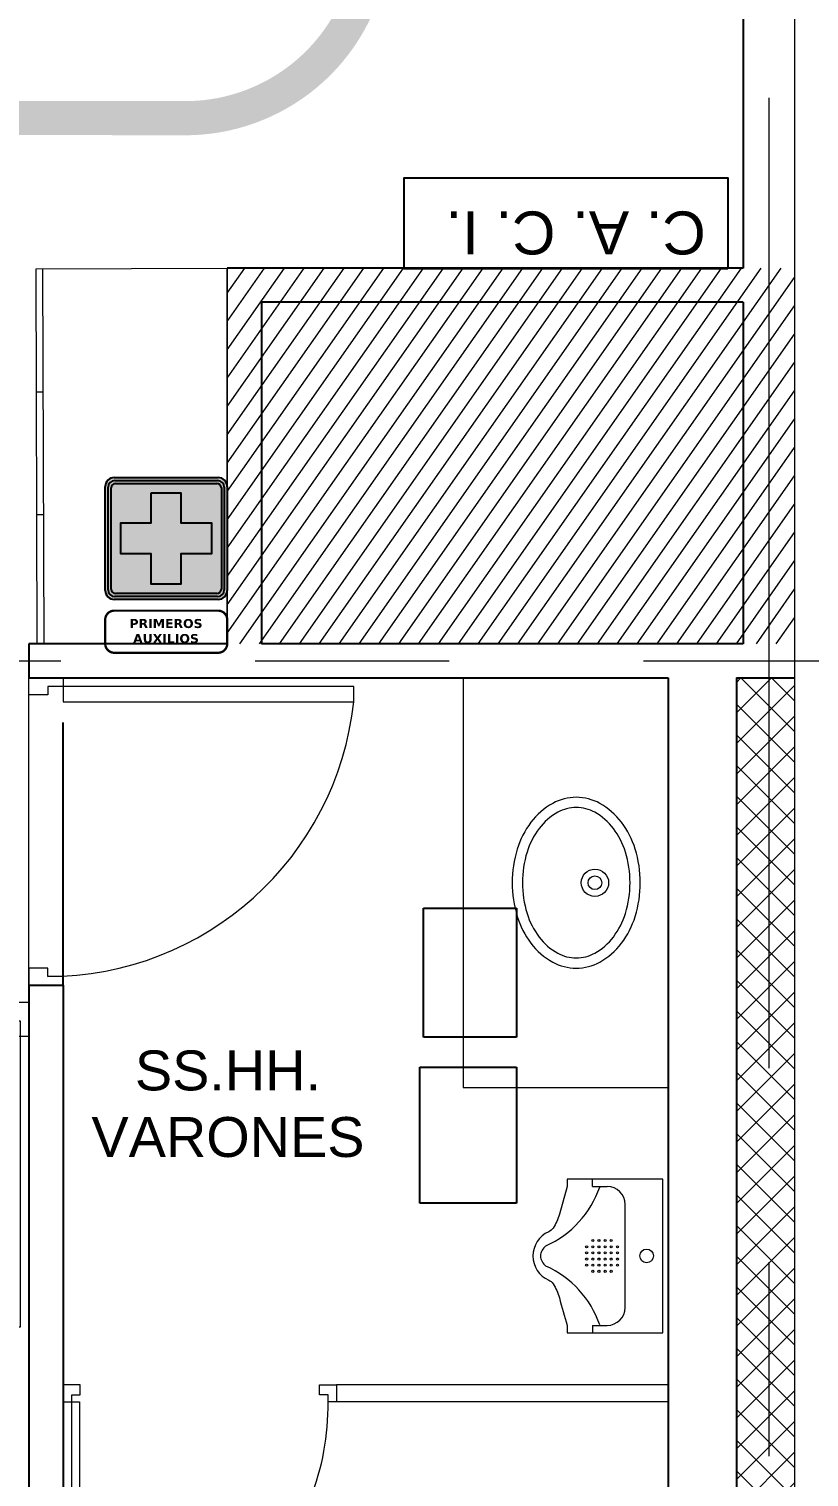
# Model space of a CAD drawing. Header units: millimetres. Extents: x 2107.8 to 2199.3, y 1778.1 to 1795.2.
# Drawn here: x 2182.21 to 2185.22, y 1783.1 to 1788.7 of the extents above; entities that cross this region are included whole.
import ezdxf

# ---------------------------------------------------------------- set-up
doc = ezdxf.new("R2010")
doc.units = ezdxf.units.MM
doc.linetypes.add('CENTRO', pattern=[2, 1.25, -0.25, 0.25, -0.25])
doc.linetypes.add('DASHED', pattern=[19.049999999999997, 12.7, -6.35])
doc.layers.get('0').update_dxf_attribs({"true_color": 0xf7f7f7})
doc.layers.add('0-Simb Color 255-255-214', color=7, linetype='Continuous', true_color=0xffffd6)
for name, color, linetype, lineweight in [('A_MAMPARAS_PUERTAS', 251, 'Continuous', 5), ('AR_EJES', 8, 'CENTRO', 5), ('MOBILIARIOS', 7, 'Continuous', 5), ('TEXTURAS', 253, 'Continuous', 0)]:
    doc.layers.add(name, color=color, linetype=linetype, lineweight=lineweight)
for name, color, linetype in [('AR_HATCH MUROS', 8, 'Continuous'), ('AR_MOBI SQUADRA', 8, 'Continuous'), ('CAPA2', 104, 'Continuous'), ('CARP-2', 2, 'Continuous'), ('hatch', 8, 'Continuous'), ('Ruta de evacuacion 2', 10, 'Continuous'), ('SEGURIDAD', 12, 'Continuous'), ('TABIQUES_General', 3, 'Continuous'), ('TET-TITULOS', 2, 'Continuous')]:
    doc.layers.add(name, color=color, linetype=linetype)
doc.styles.add('nvk-ambientes', font='swissel.ttf')
doc.styles.get("Standard").update_dxf_attribs({"font": 'arial.ttf'})
doc.styles.add('TEXTO-100', font='arial.ttf', dxfattribs={"height": 0.15})
picture_1 = doc.add_image_def('image2.png', size_in_pixel=(403, 569))
picture_2 = doc.add_image_def('image4.png', size_in_pixel=(334, 463))

# ---------------------------------------------------------------- blocks, each defined once
blk = doc.blocks.new('A$C315A2A83')
at = {"layer": 'A_MAMPARAS_PUERTAS', "color": 251, "lineweight": 0}
for points in [[(0.1001035234548908, 0.8750001739967956), (0.05510352345481806, 0.8750001739967956), (0.05510352345481806, 0.8500001739969321), (-4.761350282933563e-07, 0.8500001739969321), (-4.761350282933563e-07, 0.9000001739968866), (0.1001035234548908, 0.9000001739968866)], [(0.9501035234547999, 0.8300001739969503), (0.9501035234547999, 0.875000173997023), (0.1001035234548908, 0.8750001739967956), (0.1001035234548908, 0.8300001739967229)], [(0.1001035234548908, 0.02500017399665921), (0.05510352345481806, 0.02500017399665921), (0.05510352345481806, 0.05000017399675016), (-4.761350282933563e-07, 0.05000017399675016), (-4.761350282933563e-07, 1.739967956382316e-07), (0.1001035234548908, 1.739967956382316e-07)]]:
    blk.add_lwpolyline(points, close=True, dxfattribs=at)
blk.add_arc((0.05429313398053637, 0.9259322219211299), 0.9009324123975565, 270.0515376095437, 353.8875086987646, dxfattribs=at)
blk = doc.blocks.new('SAPLS512')
at = {"color": 251, "lineweight": 0}
for p, q in [((0.1506411241705337, -0.1100000000000136), (-0.1506411241705337, -0.1100000000000136)), ((-0.2033055176204215, -0.205518001695367), (-0.2033055176204215, -0.1626643934498873)), ((0.2033055176204144, -0.205518001695367), (0.2033055176204144, -0.1626643934498873)), ((-0.2033055176204215, -0.205518001695367), (-0.2250000000000014, -0.205518001695367)), ((0.2033055176204144, -0.205518001695367), (0.2249999999999943, -0.205518001695367))]:
    blk.add_line(p, q, dxfattribs=at)
blk.add_lwpolyline([(0.2033055176204144, -0.2800000000000011), (0.2249999999999943, -0.2800000000000011), (0.2249999999999943, 0), (-0.2250000000000014, 0), (-0.2249999999999943, -0.2800000000000011), (-0.2033534497152232, -0.2800000000000011), (-0.1223965352181935, -0.3026120465328219, -0.08758359942761207), (-0.08134043937796775, -0.3211101035987625, -0.1404722076432753), (-0.0707718263738144, -0.3338207735120093, 0.6525086161274258), (0.0707718263738073, -0.3338207735120164, -0.1404722076434387), (0.08134043937796065, -0.3211101035987625, -0.08758359942760133), (0.1223965352181864, -0.3026120465328219, 0.0119642334924325)], format="xyb", close=True, dxfattribs=at)
for centre, radius in [((0, -0.04718568237281318), 0.02), ((-0.04500000000000171, -0.1507570167951542), 0.003000000000000114), ((-0.04500000000000171, -0.1687570167951549), 0.003000000000000114), ((-0.02700000000000102, -0.1327570167951535), 0.003000000000000114), ((-0.02700000000000102, -0.1507570167951542), 0.003000000000000114), ((-0.02700000000000102, -0.1687570167951549), 0.003000000000000114), ((-0.009000000000000341, -0.1327570167951535), 0.003000000000000114), ((-0.009000000000000341, -0.1507570167951542), 0.003000000000000114), ((-0.009000000000000341, -0.1687570167951549), 0.003000000000000114), ((0.009000000000000341, -0.1327570167951535), 0.003000000000000114), ((0.009000000000000341, -0.1507570167951542), 0.003000000000000114), ((0.009000000000000341, -0.1687570167951549), 0.003000000000000114), ((0.02700000000000102, -0.1327570167951535), 0.003000000000000114), ((0.02700000000000102, -0.1507570167951542), 0.003000000000000114), ((0.02700000000000102, -0.1687570167951549), 0.003000000000000114), ((0.04500000000000171, -0.1507570167951542), 0.003000000000000114), ((0.04500000000000171, -0.1687570167951549), 0.003000000000000114), ((-0.04500000000000171, -0.1867570167951556), 0.003000000000000114), ((-0.04500000000000171, -0.2047570167951562), 0.003000000000000114), ((-0.02700000000000102, -0.1867570167951556), 0.003000000000000114), ((-0.02700000000000102, -0.2047570167951562), 0.003000000000000114), ((-0.009000000000000341, -0.1867570167951556), 0.003000000000000114), ((-0.009000000000000341, -0.2047570167951562), 0.003000000000000114), ((0.009000000000000341, -0.1867570167951556), 0.003000000000000114), ((0.009000000000000341, -0.2047570167951562), 0.003000000000000114), ((0.02700000000000102, -0.1867570167951556), 0.003000000000000114), ((0.02700000000000102, -0.2047570167951562), 0.003000000000000114), ((0.04500000000000171, -0.1867570167951556), 0.003000000000000114), ((0.04500000000000171, -0.2047570167951562), 0.003000000000000114), ((-0.02700000000000102, -0.2227570167951569), 0.003000000000000114), ((-0.009000000000000341, -0.2227570167951569), 0.003000000000000114), ((0.009000000000000341, -0.2227570167951569), 0.003000000000000114), ((0.02700000000000102, -0.2227570167951569), 0.003000000000000114)]:
    blk.add_circle(centre, radius, dxfattribs=at)
for centre, radius, start, end in [((-0.1506411241705337, -0.1626643934498873), 0.05266439344988211, 90, 180), ((0.1506411241705337, -0.1626643934498873), 0.05266439344988211, 0, 90), ((-0.2992840212856294, -0.4638335592795926), 0.296098221252578, 24.35024025853991, 70.78667377920237), ((0.2992840212856294, -0.4638335592795926), 0.2960982212525783, 109.2133262207972, 155.6497597414601), ((0.002312723507742476, -0.3190769159207889), 0.03908581858093169, 215.4534447077071, 266.6078044352933), ((-0.002312723507742476, -0.3190769159207889), 0.03908581858093169, 273.3921955647067, 324.5465552922929)]:
    blk.add_arc(centre, radius, start, end, dxfattribs=at)
blk = doc.blocks.new('A$C50285F30')
at = {"color": 251, "lineweight": 0}
blk.add_arc((0.03640587562631481, 0.7386336564823068), 0.7386813309254605, 270.8605284123929, 0.8816598373869687, dxfattribs=at)
at = {"layer": 'CARP-2', "color": 251, "lineweight": 0}
for points in [[(0.02499975341197569, 0.7499999380152076), (0.02499975341197569, 0.7699479382201844), (0.04999975341206664, 0.7699479382201844), (0.04999975341206664, 0.7999999380149347), (-2.465881152602378e-07, 0.7999999380149347), (-2.465881152602378e-07, 0.7499999380152076)], [(0.7749997534119757, 0.7499999380152076), (0.7749997534119757, 0.7699479382201844), (0.7499997534118847, 0.7699479382201844), (0.7499997534118847, 0.7999999380149347), (0.7999997534120666, 0.7999999380149347), (0.7999997534120666, 0.7499999380152076)], [(0.04749975341155732, -6.198479240993038e-08), (0.02499975341197569, -6.198479240993038e-08), (0.02499975341197569, 0.7499999380152076), (0.04749975341201207, 0.7499999380152076)]]:
    blk.add_lwpolyline(points, close=True, dxfattribs=at)
blk = doc.blocks.new('SAPLS501')
at = {"color": 251, "lineweight": 0}
for points in [[(0, -0.1005673471083952, 0.07537344903932827), (-0.09867431821373174, -0.11552718367669, 0.08573328711956744), (-0.1769534719919292, -0.1554848256359165, 0.1060843289477044), (-0.2325021243595913, -0.2192815635788037, 0.1269298354248012), (-0.2502499999999976, -0.2880673471083952, 0.1269298354248071), (-0.2325021243595913, -0.3568531306379867, 0.1060843289477036), (-0.1769534719919292, -0.4206498685808739, 0.08573328711956761), (-0.09867431821373174, -0.4606075105401004, 0.07537344903933109), (0, -0.4755673471083952, 0.07537344903932854), (0.09867431821373884, -0.4606075105401004, 0.08573328711956285), (0.1769534719919346, -0.4206498685808739, 0.1060843289477047), (0.2325021243595931, -0.3568531306379938, 0.1269298354248172), (0.2502500000000012, -0.2880673471083952, 0.1269298354248121), (0.2325021243595931, -0.2192815635787966, 0.1060843289476958), (0.1769534719919346, -0.1554848256359165, 0.08573328711956296), (0.09867431821373884, -0.11552718367669, 0.07537344903933)], [(0, -0.1305673471083963, 0.07537344903932752), (-0.08978221124102959, -0.144179067272475, 0.08573328711956592), (-0.1589649866934693, -0.1794934573476041, 0.106084328947705), (-0.2062471622265747, -0.2337962789874553, 0.1269298354248007), (-0.2202500000000001, -0.2880673471084094, 0.126929835424808), (-0.2062471622265747, -0.3423384152293494, 0.1060843289477036), (-0.1589649866934693, -0.3966412368692005, 0.08573328711956575), (-0.08978221124102248, -0.4319556269443297, 0.07537344903933083), (0, -0.4455673471084083, 0.07537344903932935), (0.08978221124102959, -0.4319556269443297, 0.08573328711956257), (0.1589649866934693, -0.3966412368692005, 0.106084328947704), (0.2062471622265747, -0.3423384152293494, 0.1269298354248172), (0.2202500000000001, -0.2880673471084094, 0.1269298354248129), (0.2062471622265747, -0.2337962789874553, 0.1060843289476961), (0.1589649866934693, -0.1794934573476041, 0.08573328711956263), (0.08978221124102959, -0.144179067272475, 0.07537344903932947)]]:
    blk.add_lwpolyline(points, format="xyb", close=True, dxfattribs=at)
for radius in [0.04000000000000002, 0.02000000000000002]:
    blk.add_circle((0, -0.2333280321565923), radius, dxfattribs=at)
blk = doc.blocks.new('r4tgrt')
h = blk.add_hatch(color=10)
h.paths.add_polyline_path([(-0.2683731810573136, 0.9015317824016399, 0.4142135623730951), (-0.303811689222676, 0.8660932742362775), (-0.303811689222676, 0.3293469121215931, 0.4142135623730983), (-0.2683731810573126, 0.2939084039562312), (0.2683731810573708, 0.2939084039562311, 0.4142135623730919), (0.3038116892227328, 0.3293469121215935), (0.3038116892227328, 0.8660932742362779, 0.4142135623730916), (0.2683731810573704, 0.9015317824016399)])
h.paths.add_polyline_path([(-0.2647262796637335, 0.8860720449529106, 0.4142135623730951), (-0.2883519517739751, 0.862446372842669), (-0.2883519517739751, 0.332993813515173, 0.414213562373096), (-0.2647262796637329, 0.309368141404932), (0.2647262796637632, 0.3093681414049604, 0.4142135623730634), (0.2883519517740035, 0.3329938135152006), (0.2883519517740035, 0.8624463728426683, 0.4142135623731033), (0.2647262796637619, 0.8860720449529106)], flags=16)
h.paths.add_polyline_path([(0.07906587162125334, 0.8358602513674214), (0.07906587162125332, 0.6773086630103791), (0.2378126863490024, 0.6773086630103791), (0.2378126863490024, 0.518757074653351), (0.07906587162125334, 0.518757074653351), (0.07906587162125332, 0.3602054862963087), (-0.07968094310649576, 0.3602054862963087), (-0.07968094310649576, 0.518757074653351), (-0.2384277578342448, 0.518757074653351), (-0.2384277578342448, 0.6773086630103791), (-0.07968094310649576, 0.6773086630103791), (-0.07968094310649576, 0.8358602513674214)], flags=0)
blk.add_hatch(color=256).paths.add_polyline_path([(0.2378126863490024, 0.6773086630103791), (0.07906587162125334, 0.6773086630103791), (0.07906587162125334, 0.8358602513674214), (-0.07968094310649573, 0.8358602513674214), (-0.07968094310649573, 0.6773086630103791), (-0.2384277578342449, 0.6773086630103791), (-0.2384277578342448, 0.518757074653351), (-0.07968094310649573, 0.518757074653351), (-0.07968094310649579, 0.3602054862963087), (0.07906587162125334, 0.3602054862963087), (0.07906587162125334, 0.518757074653351), (0.2378126863490024, 0.518757074653351)])
at = {"layer": '0-Simb Color 255-255-214'}
h = blk.add_hatch(color=256, dxfattribs=at)
h.paths.add_polyline_path([(-0.271695229267749, 0.9166666666671961, 0.4142135623730951), (-0.3189465734882322, 0.8694153224467129), (-0.3189465734882322, 0.3260248639111581, 0.4142135623730951), (-0.271695229267749, 0.278773519690675), (0.2716952292678058, 0.2787735196906749, 0.4142135623730958), (0.3189465734882891, 0.326024863911158), (0.3189465734882891, 0.8694153224467128, 0.4142135623730958), (0.2716952292678059, 0.9166666666671961)])
h.paths.add_polyline_path([(0.2683731810573704, 0.9015317824016399, -0.4142135623730951), (0.3038116892227328, 0.8660932742362775), (0.3038116892227328, 0.3293469121215931, -0.4142135623730827), (0.2683731810573713, 0.2939084039562312), (-0.268373181057313, 0.2939084039562311, -0.4142135623730996), (-0.303811689222676, 0.3293469121215935), (-0.303811689222676, 0.8660932742362779, -0.4142135623730916), (-0.2683731810573136, 0.9015317824016399)], flags=16)
h.paths.add_polyline_path([(0.2647262796637619, 0.8860720449529106, -0.4142135623731107), (0.2883519517740035, 0.8624463728426678), (0.2883519517740035, 0.3329938135152014, -0.4142135623730803), (0.2647262796637626, 0.3093681414049604), (-0.2647262796637329, 0.309368141404932, -0.4142135623731033), (-0.2883519517739751, 0.3329938135151735), (-0.2883519517739751, 0.8624463728426697, -0.4142135623730874), (-0.2647262796637335, 0.8860720449529106)], flags=0)
h.paths.add_polyline_path([(0.07906587162125334, 0.8358602513674214), (0.07906587162125335, 0.6773086630103791), (0.2378126863490024, 0.6773086630103791), (0.2378126863490024, 0.518757074653351), (0.07906587162125335, 0.518757074653351), (0.07906587162125335, 0.3602054862963087), (-0.07968094310649576, 0.3602054862963087), (-0.07968094310649576, 0.518757074653351), (-0.2384277578342448, 0.518757074653351), (-0.2384277578342449, 0.6773086630103791), (-0.07968094310649576, 0.6773086630103791), (-0.07968094310649576, 0.8358602513674214)], flags=0)
at = {"layer": 'CAPA2'}
h = blk.add_hatch(color=256, dxfattribs=at)
h.paths.add_polyline_path([(-0.2647262796637335, 0.8860720449529106, 0.4142135623730951), (-0.2883519517739751, 0.862446372842669), (-0.2883519517739751, 0.3329938135151729, 0.4142135623730936), (-0.2647262796637329, 0.3093681414049321), (0.2647262796637632, 0.3093681414049604, 0.4142135623730639), (0.2883519517740035, 0.3329938135152007), (0.2883519517740035, 0.8624463728426683, 0.4142135623731033), (0.2647262796637619, 0.8860720449529106)])
h.paths.add_polyline_path([(0.07906587162125331, 0.6773086630103791), (0.2378126863490024, 0.6773086630103791), (0.2378126863490024, 0.518757074653351), (0.07906587162125334, 0.518757074653351), (0.07906587162125334, 0.3602054862963087), (-0.07968094310649576, 0.3602054862963087), (-0.07968094310649576, 0.518757074653351), (-0.2384277578342449, 0.518757074653351), (-0.2384277578342449, 0.6773086630103791), (-0.07968094310649576, 0.6773086630103791), (-0.07968094310649576, 0.8358602513674214), (0.07906587162125334, 0.8358602513674214)], flags=16)
for p, q in [((-0.271695229267749, 0.9166666666671972), (0.2716952292678059, 0.9166666666671972)), ((-0.3189465734882333, 0.326024863911158), (-0.3189465734882333, 0.8694153224467129)), ((-0.3038116892226697, 0.3293469121215935), (-0.3038116892226697, 0.8660932742362775)), ((-0.2883519517739614, 0.3329938135151735), (-0.2883519517739614, 0.862446372842669)), ((-0.2683731810573136, 0.9015317824016336), (0.2683731810573704, 0.9015317824016336)), ((-0.2647262796637335, 0.8860720449529111), (0.2647262796637619, 0.8860720449529111)), ((0.2883519517740183, 0.862446372842669), (0.2883519517739899, 0.332993813515202)), ((0.3038116892227265, 0.8660932742362775), (0.3038116892227265, 0.3293469121215935)), ((0.3189465734882901, 0.8694153224467129), (0.3189465734882901, 0.326024863911158)), ((0.2647262796637619, 0.3093681414049598), (-0.2647262796637335, 0.3093681414049456)), ((0.2716952292678059, 0.2787735196906738), (-0.271695229267749, 0.2787735196906738)), ((0.2683731810573704, 0.2939084039562374), (-0.2683731810573136, 0.2939084039562232))]:
    blk.add_line(p, q)
blk.add_lwpolyline([(-0.07968094310649576, 0.8358602513674214), (-0.07968094310649576, 0.6773086630103791), (-0.2384277578342449, 0.6773086630103791), (-0.2384277578342449, 0.518757074653351), (-0.07968094310649576, 0.518757074653351), (-0.07968094310649576, 0.3602054862963087), (0.07906587162125334, 0.3602054862963087), (0.07906587162125334, 0.518757074653351), (0.2378126863490024, 0.518757074653351), (0.2378126863490024, 0.6773086630103791), (0.07906587162125334, 0.6773086630103791), (0.07906587162125334, 0.8358602513674214)], close=True)
for centre, radius, start, end in [((-0.271695229267749, 0.8694153224467129), 0.04725134422048321, 90, 180), ((0.2716952292678059, 0.8694153224467129), 0.04725134422048321, 0, 90), ((-0.2683731810573136, 0.8660932742362775), 0.0354385081653624, 90, 180), ((-0.2647262796637335, 0.862446372842669), 0.0236256721102416, 90, 180), ((0.2647262796637619, 0.862446372842669), 0.0236256721102416, 0, 90), ((0.2683731810573704, 0.8660932742362775), 0.0354385081653624, 0, 90), ((-0.271695229267749, 0.326024863911158), 0.04725134422048321, 180, 270), ((-0.2683731810573136, 0.3293469121215935), 0.0354385081653624, 180, 270), ((-0.2647262796637335, 0.3329938135151735), 0.0236256721102416, 180, 270), ((0.2647262796637619, 0.332993813515202), 0.0236256721102416, 270, 0), ((0.2683731810573704, 0.3293469121215935), 0.0354385081653624, 270, 0), ((0.2716952292678059, 0.326024863911158), 0.04725134422048321, 270, 0)]:
    blk.add_arc(centre, radius, start, end)
blk.add_lwpolyline([(-0.07968094310649576, 0.8358602513674214), (-0.07968094310649576, 0.6773086630103791), (-0.2384277578342449, 0.6773086630103791), (-0.2384277578342449, 0.518757074653351)], dxfattribs=at)
at = {"layer": 'hatch', "color": 10, "const_width": 0.012}
blk.add_lwpolyline([(-0.2716465734882547, 0.2202775000302495), (0.2716465734882547, 0.2202775000302495, -0.414213562373095), (0.3189465734882617, 0.1729775000302425), (0.3189465734882617, 0.047300000000007, -0.414213562373095), (0.2716465734882547, 0), (-0.2716465734882547, 0, -0.414213562373095), (-0.3189465734882617, 0.047300000000007), (-0.3189465734882617, 0.1729775000302425, -0.414213562373095)], format="xyb", close=True, dxfattribs=at)
at = {"color": 7, "insert": (-0.001161883955177245, 0.176715599642705), "char_height": 0.04725134422048321, "width": 0.5768207845715487, "attachment_point": 2}
blk.add_mtext('\\fVerdana|b1|i0|c0|p34;PRIMEROS\\PAUXILIOS', dxfattribs=at)

msp = doc.modelspace()

# ---------------------------------------------------------------- hatches: boundary and pattern name
at = {"layer": 'AR_HATCH MUROS', "lineweight": 0}
h = msp.add_hatch(dxfattribs=at)
h.set_pattern_fill('ANSI37', color=256, scale=0.02639888719883869, style=0)
h.set_pattern_definition([(45, (-614.1102955042502, -573.5955682492406), (-0.05926719208919633, 0.05926719208919634), []), (135, (-614.1102955042502, -573.5955682492406), (-0.05926719208919634, -0.05926719208919633), [])])
h.paths.add_polyline_path([(2185.068776137447, 1786.187179172457), (2184.943599185804, 1786.187179172457), (2184.943599185804, 1782.161348874634), (2185.068776137447, 1782.161348874634)])
h.paths.add_polyline_path([(2185.167989726994, 1786.187179172457), (2185.068776137447, 1786.187179172457), (2185.068776137447, 1782.161348874634), (2185.167989726994, 1782.161348874634)])
at = {"layer": 'Ruta de evacuacion 2', "ltscale": 0.5}
h = msp.add_hatch(color=1, dxfattribs=at)
h.dxf.hatch_style = 1
h.paths.add_polyline_path([(2182.813814623699, 1788.416571918415), (2181.547092360855, 1788.41844232232), (2181.546897462061, 1788.286448030217), (2182.813619724906, 1788.284577626311, 0.3024778194245623), (2183.545050627884, 1788.770064590941), (2183.840394524915, 1789.473794469587), (2183.900355980802, 1789.446221718703), (2183.913348216829, 1789.694202130358), (2183.663501395424, 1789.5610748585), (2183.718684273211, 1789.524874267586), (2183.423340376181, 1788.82114438894, -0.3024778194246115)])
at = {"layer": 'TEXTURAS', "lineweight": 0}
h = msp.add_hatch(dxfattribs=at)
h.set_pattern_fill('LINE', color=251, scale=0.01979916539912903, angle=55)
h.set_pattern_definition([(55, (-620.516017986849, -573.5955682492406), (-0.0514938226278219, 0.03605636277523463), [])])
h.paths.add_polyline_path([(2185.167989726994, 1787.771112404387), (2182.97688208949, 1787.771112404387), (2182.97688208949, 1786.319173608452), (2185.167989726994, 1786.319173608452)])

# ---------------------------------------------------------------- linework, layer by layer
at = {"color": 7}
for p, q in [((2184.969998073002, 1790.015017816288), (2184.969998073002, 1787.771112404387)), ((2184.969998073002, 1787.771112404387), (2182.97688208949, 1787.771112404387)), ((2184.969998073002, 1787.639117968393), (2183.108876525484, 1787.639117968393)), ((2183.108876525484, 1787.639117968393), (2183.108876525484, 1786.319173608451)), ((2184.969998073002, 1787.639117968393), (2184.969998073002, 1786.319173608452)), ((2182.976882089489, 1786.319173608451), (2182.211314360724, 1786.319173608451)), ((2182.211314360724, 1786.319173608451), (2182.211314360724, 1786.187179172457)), ((2184.969998073002, 1786.319173608452), (2183.108876525484, 1786.319173608452)), ((2182.211314360724, 1786.187179172457), (2184.679610313815, 1786.187179172457)), ((2184.679610313815, 1786.187179172457), (2184.679610313815, 1782.161348874634)), ((2184.943599185804, 1786.187179172457), (2185.167989726994, 1786.187179172457)), ((2184.943599185804, 1786.187179172457), (2184.943599185804, 1782.161348874634)), ((2182.211314360724, 1784.999229248509), (2182.343308796718, 1784.999229248509)), ((2182.211314360724, 1784.999229248509), (2182.211314360724, 1782.161348874634)), ((2182.343308796718, 1784.999229248509), (2182.343308796718, 1782.163444552556))]:
    msp.add_line(p, q, dxfattribs=at)
at = {"color": 7, "linetype": 'DASHED', "ltscale": 0.08}
for p, q in [((2180.851771669984, 1786.319173608451), (2182.211314360724, 1786.319173608451)), ((2180.851771669984, 1786.187179172457), (2182.211314360724, 1786.187179172457)), ((2182.343446070391, 1784.999229248509), (2182.343446070391, 1786.187179172457)), ((2181.023364436776, 1784.801100320845), (2182.211314360724, 1784.801100320845))]:
    msp.add_line(p, q, dxfattribs=at)
at = {"layer": 'AR_EJES', "ltscale": 3}
for p, q in [((2185.068776137447, 1794.429002889495), (2185.068776137447, 1780.565759126719)), ((2172.584270201628, 1786.253176390454), (2187.57524821788, 1786.253176390454))]:
    msp.add_line(p, q, dxfattribs=at)
at = {"layer": 'AR_MOBI SQUADRA', "color": 7, "lineweight": 0}
for p, q in [((2184.679610313815, 1783.454894347377), (2183.399264284671, 1783.454894347377)), ((2183.399264284671, 1783.454894347377), (2183.399264284671, 1783.38889712938)), ((2184.679610313815, 1783.38889712938), (2183.399264284671, 1783.38889712938))]:
    msp.add_line(p, q, dxfattribs=at)
at = {"layer": 'MOBILIARIOS', "lineweight": 5}
for p, q in [((2182.264120439965, 1787.767177154472), (2182.268117717604, 1786.319173608451)), ((2182.265432190227, 1787.291998995462), (2182.239033403614, 1787.291926120447)), ((2182.266743940488, 1786.816820836451), (2182.240345153876, 1786.816747961437))]:
    msp.add_line(p, q, dxfattribs=at)
for points in [[(2182.97688208949, 1786.319173608451), (2182.976887678481, 1787.769144779864), (2182.237721653354, 1787.767104279458), (2182.241718729818, 1786.319173608451), (2182.97688208949, 1786.319173608451)], [(2184.679610313815, 1786.187179172457), (2183.88764369785, 1786.187179172457), (2183.88764369785, 1784.603245940527), (2184.679610313815, 1784.603245940527), (2184.679610313815, 1786.187179172457)]]:
    msp.add_lwpolyline(points, dxfattribs=at)
at = {"layer": 'SEGURIDAD', "elevation": 1.180934485773337e-09}
msp.add_lwpolyline([(2184.910422365911, 1787.768688763612), (2183.660755343993, 1787.768688763612), (2183.660755343993, 1788.120547369226), (2184.910422365911, 1788.120547369226)], close=True, dxfattribs=at)
at = {"layer": 'TEXTURAS', "color": 251, "lineweight": 0}
for p, q in [((2185.167989726994, 1790.015017816288), (2185.167989726994, 1781.963357220642)), ((2182.211314360724, 1784.999229248509), (2182.211314360724, 1786.187179172457)), ((2181.023364436775, 1784.933232030512), (2182.211314360724, 1784.933232030512))]:
    msp.add_line(p, q, dxfattribs=at)
at = {"layer": 'TEXTURAS', "color": 7, "lineweight": 5}
msp.add_line((2182.97688208949, 1787.771112404387), (2182.97688208949, 1786.319173608451), dxfattribs=at)

# ---------------------------------------------------------------- block references
at = {"color": 7, "xscale": 1.319944359941935, "yscale": 1.319944359941935, "zscale": 1.319944359941935}
msp.add_blockref('A$C315A2A83', (2182.211314989196, 1784.999229018843), dxfattribs=at)
at = {"xscale": 1.319944359941935, "yscale": 1.319944359941935, "zscale": 1.319944359941935, "rotation": 270}
msp.add_blockref('SAPLS501', (2184.705177080416, 1785.395212556492), dxfattribs=at)
at = {"color": 7, "xscale": 1.319944359941935, "yscale": 1.319944359941935, "zscale": 1.319944359941935, "rotation": 270}
for name, p in [('A$C315A2A83', (2181.02336420711, 1784.93323140204)), ('SAPLS512', (2184.659187718131, 1783.952554110286))]:
    msp.add_blockref(name, p, dxfattribs=at)
at = {"layer": 'AR_MOBI SQUADRA', "color": 7, "lineweight": 0, "xscale": 1.319944359941935, "yscale": 1.319944359941935, "zscale": 1.319944359941935}
msp.add_blockref('A$C50285F30', (2182.3433091222, 1782.398938941241), dxfattribs=at)
at = {"layer": 'hatch', "xscale": 0.7386662740634241, "yscale": 0.7386662740634241, "zscale": 0.7386662740634241}
msp.add_blockref('r4tgrt', (2182.741287012426, 1786.284234693688), dxfattribs=at)

# ---------------------------------------------------------------- texts
at = {"layer": 'SEGURIDAD', "insert": (2184.825600097191, 1787.824039645453, 1.180934485773337e-09), "char_height": 0.1661999116642705, "width": 7.064576545157314, "attachment_point": 1, "rotation": 180, "style": 'nvk-ambientes'}
msp.add_mtext('C. A. C. I.', dxfattribs=at)
at = {"layer": 'TET-TITULOS', "color": 7, "insert": (2182.488322738037, 1784.74688473418), "char_height": 0.154369353138678, "attachment_point": 1, "style": 'TEXTO-100'}
msp.add_mtext_dynamic_manual_height_columns('\\pxqc;SS.HH.\\PVARONES', width=0.9830809700092686, gutter_width=0.25, heights=[0], dxfattribs=at)

# ---------------------------------------------------------------- pictures from other files: only their frames are drawn
at = {"layer": 'TABIQUES_General', "color": 7}
image = msp.add_image(picture_2, insert=(2183.734932735521, 1784.798588020432), size_in_units=(0.3591164769954871, 0.49781715224224654), dxfattribs=at)
image.dxf.flags = 7
image = msp.add_image(picture_1, insert=(2183.721177747646, 1784.156174798907), size_in_units=(0.37287146487102296, 0.5264611997806751), dxfattribs=at)
image.dxf.flags = 7

doc.saveas('drawing.dxf')
